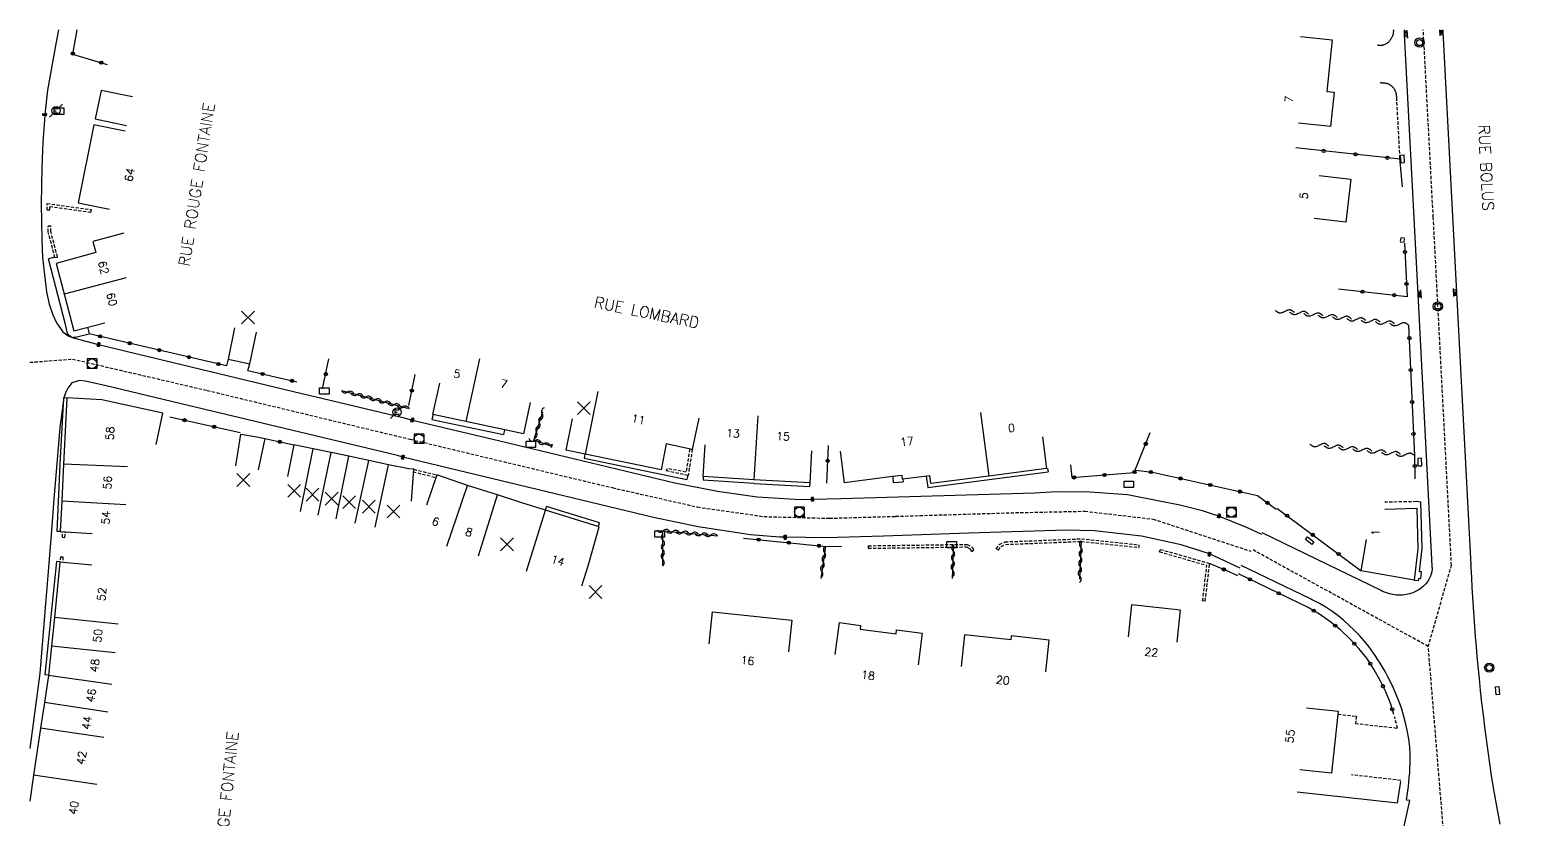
# Model space of a CAD drawing. Header units: millimetres. Extents: x 111999 to 113000, y 130000 to 131000.
# Drawn here: x 112000 to 112233, y 130876.6 to 131000 of the extents above; entities that cross this region are included whole.
import ezdxf
from ezdxf.enums import TextEntityAlignment as Align

# ---------------------------------------------------------------- set-up
doc = ezdxf.new("R2010")
doc.units = ezdxf.units.MM
doc.linetypes.add('DASHED', pattern=[0.75, 0.5, -0.25])
doc.layers.get('0').update_dxf_attribs({"linetype": 'CONTINUOUS'})
for name, color, linetype in [('W0001', 6, 'DASHED'), ('W0008', 7, 'CONTINUOUS'), ('W0100', 7, 'CONTINUOUS'), ('W0105', 7, 'CONTINUOUS'), ('W0112', 1, 'DASHED'), ('W0310', 3, 'CONTINUOUS'), ('W0322', 7, 'CONTINUOUS'), ('W0400', 7, 'CONTINUOUS'), ('W0402', 7, 'CONTINUOUS'), ('W0420', 7, 'CONTINUOUS'), ('W0471', 7, 'CONTINUOUS'), ('W0989', 7, 'CONTINUOUS'), ('W0991', 7, 'CONTINUOUS'), ('W1102', 7, 'CONTINUOUS'), ('W1471', 7, 'CONTINUOUS')]:
    doc.layers.add(name, color=color, linetype=linetype)
doc.styles.get("Standard").update_dxf_attribs({"font": 'romans.shx', "width": 0.85})

# ---------------------------------------------------------------- blocks, each defined once
blk = doc.blocks.new('t991o')
at = {"color": 0, "linetype": 'Continuous'}
for p, q in [((-1, 1), (1, -1)), ((-1, -1), (1, 1))]:
    blk.add_line(p, q, dxfattribs=at)
blk = doc.blocks.new('T400')
for p, q in [((-0.15, 0.3), (0.15, 0.3)), ((-0.15, -0.25), (-0.15, 0.3)), ((-0.15, 0.15), (0.15, 0.15)), ((-0.15, 0), (0.15, 0)), ((0.15, 0.3), (0.15, -0.25)), ((-0.15, -0.15), (0.15, -0.15)), ((-0.15, -0.25), (-0.15, -0.3)), ((-0.15, -0.3), (0.15, -0.3)), ((0.15, -0.3), (0.15, -0.25))]:
    blk.add_line(p, q)
blk = doc.blocks.new('T420')
for p, q in [((0.75, 0.75), (-0.75, 0.75)), ((-0.75, 0.75), (-0.75, -0.75)), ((0.75, 0.75), (0.75, -0.75)), ((0.75, -0.75), (-0.75, -0.75))]:
    blk.add_line(p, q)
blk.add_ellipse((0, 0), major_axis=(-0.53, 0.53), ratio=1, start_param=3.926991, end_param=10.210176)
blk = doc.blocks.new('T471')
for p, q in [((-0.333334, 0.333334), (-0.333334, -0.333334)), ((-0.333334, 0.333334), (0.333334, 0.333334)), ((-0.333334, 0), (0, 0)), ((0.500001, 0.500001), (1.000002, 1.000002)), ((-0.500001, -0.500001), (-1.000002, -1.000002)), ((-0.333334, -0.333334), (0.333334, -0.333334))]:
    blk.add_line(p, q)
blk.add_ellipse((0, 0), major_axis=(0.471405, 0.471405), ratio=1, start_param=5.4977871438, end_param=11.780972451)
blk = doc.blocks.new('t322o')
at = {"color": 0, "linetype": 'Continuous'}
for radius in [0.25, 0.15]:
    blk.add_circle((0, 0), radius, dxfattribs=at)
blk = doc.blocks.new('t310o')
at = {"color": 0, "linetype": 'Continuous'}
for centre, start, end in [((-0.5, 0.38), 216.8699, 323.1304), ((0.5, -0.37), 36.8699, 143.1303)]:
    blk.add_arc(centre, 0.625, start, end, dxfattribs=at)
blk = doc.blocks.new('T1471')
at = {"color": 0, "linetype": 'Continuous', "flags": 128}
blk.add_lwpolyline([(-0.75, -0.5), (-0.75, 0.5), (0.75, 0.5), (0.75, -0.5), (-0.75, -0.5)], dxfattribs=at)

msp = doc.modelspace()

# ---------------------------------------------------------------- linework, layer by layer
at = {"layer": 'W0001'}
for points in [[(112218.48, 130903.62), (112222.1, 130916.3), (112219.26, 130970.68), (112217.7, 131000)], [(112000, 130948.03), (112006.67, 130948.54), (112027.7, 130943.64), (112059.41, 130936.01), (112090.99, 130928.44), (112104.31, 130925.42), (112114.69, 130923.92), (112124.93, 130923.66), (112135.27, 130923.96), (112153.24, 130924.52), (112164.82, 130924.76), (112175.48, 130923.53), (112190.76, 130918.51)], [(112392.73, 130554.25), (112395.04, 130576.34), (112394.35, 130583.61), (112370.95, 130715.27), (112286.64, 130758.95), (112282.95, 130761.11), (112276.27, 130766.22), (112270.86, 130772.28), (112267.79, 130776.66), (112263.16, 130784.36), (112259.31, 130791.52), (112255.21, 130799.69), (112235.75, 130840.39), (112221.2, 130870.65), (112218.48, 130903.62), (112190.9, 130918.82)]]:
    msp.add_lwpolyline(points, dxfattribs=at)
at = {"layer": 'W0008'}
for points in [[(112004.48, 131000), (112004.08, 130997.83), (112002.76, 130990.59), (112002.34, 130986.75), (112002.27, 130985.85), (112002.05, 130982.51), (112001.89, 130978.44), (112001.77, 130972.8), (112001.87, 130967.16), (112001.98, 130964.41), (112002.27, 130961.71), (112002.6, 130959.07), (112003.04, 130957.12), (112003.59, 130955.43), (112004.17, 130954.19), (112005.15, 130952.81), (112006.01, 130952.17), (112006.59, 130951.89)], [(112214.69, 131000), (112214.73, 130999.29), (112216.87, 130958.68), (112219.05, 130916.2), (112219.05, 130916.15), (112219.05, 130916.1), (112219.06, 130916.05), (112219.06, 130916.01), (112219.07, 130915.97), (112219.07, 130915.92), (112219.07, 130915.88), (112219.07, 130915.83), (112219.08, 130915.78), (112219.08, 130915.73), (112219.04, 130915.31), (112218.95, 130914.9), (112218.79, 130914.49), (112218.59, 130914.1), (112218.34, 130913.73), (112218.04, 130913.38), (112217.72, 130913.05), (112217.36, 130912.75), (112216.98, 130912.48), (112216.58, 130912.25), (112216.58, 130912.25), (112216.08, 130912.02), (112215.57, 130911.85), (112215.05, 130911.73), (112214.52, 130911.66), (112213.99, 130911.62), (112213.47, 130911.65), (112212.95, 130911.72), (112212.44, 130911.83), (112211.94, 130911.98), (112211.46, 130912.18), (112211.43, 130912.2), (112211.39, 130912.21), (112211.35, 130912.23), (112211.32, 130912.25), (112211.28, 130912.27), (112211.24, 130912.28), (112211.21, 130912.3), (112211.17, 130912.32), (112211.14, 130912.34), (112211.1, 130912.35), (112192.53, 130921.38)], [(112220.73, 131000), (112220.75, 130999.7), (112222.9, 130958.96), (112225.15, 130916.4)], [(112006.59, 130951.89), (112010.32, 130950.9), (112010.74, 130950.8), (112041.21, 130943.48), (112045.85, 130942.36), (112058.26, 130939.4), (112059.76, 130938.99), (112062.63, 130938.32), (112073.41, 130935.74), (112100.75, 130929.2), (112107.41, 130927.87), (112113.63, 130927.01), (112120.37, 130926.6), (112122.26, 130926.63), (112126.76, 130926.73), (112157.02, 130927.63), (112160.44, 130927.82), (112165.6, 130927.79), (112171.49, 130927.36), (112172.28, 130927.21), (112179.66, 130925.76), (112183.01, 130924.91), (112185.79, 130924.01), (112190.18, 130922.21), (112192.42, 130921.15)], [(112189.09, 130915.88), (112184.3, 130918.08), (112179.87, 130919.51), (112173.68, 130920.85), (112166.33, 130921.69), (112161.9, 130921.79), (112146.7, 130921.32), (112133.39, 130920.88), (112124.42, 130920.62), (112118.02, 130920.7), (112117.13, 130920.7), (112112.58, 130921.06), (112104.43, 130922.31), (112097.43, 130923.8), (112058.28, 130933.22), (112057.43, 130933.45), (112022.34, 130941.84), (112011.7, 130944.42), (112008.62, 130945.11), (112007.74, 130945.19), (112006.57, 130944.8), (112005.96, 130944), (112005.58, 130943.27), (112005.3, 130942.48)], [(112005.3, 130942.48), (112004.7, 130937.86), (112004.28, 130932.81), (112003.75, 130926.71), (112003.36, 130921.76), (112002.88, 130915.36), (112002.37, 130909.05), (112001.58, 130899.38), (112000, 130887.67)], [(112216.27, 130914), (112216.97, 130913.93), (112217, 130914.25), (112217.34, 130914.24), (112217.44, 130915.26), (112217.13, 130915.29), (112217.53, 130918.97), (112217.34, 130926.16), (112216.62, 130926.26), (112216.62, 130926.26)], [(112210.37, 130855.94), (112215.6, 130879.52), (112215.1, 130879.61), (112215.2, 130880.32), (112215.29, 130881.03), (112215.38, 130881.74), (112215.45, 130882.45), (112215.52, 130883.16), (112215.59, 130883.88), (112215.62, 130884.59), (112215.66, 130885.3), (112215.66, 130886.01), (112215.66, 130886.72), (112215.58, 130887.91), (112215.45, 130889.11), (112215.24, 130890.3), (112214.99, 130891.48), (112214.68, 130892.65), (112214.33, 130893.81), (112213.92, 130894.95), (112213.48, 130896.09), (112212.99, 130897.2), (112212.47, 130898.3), (112212.18, 130898.85), (112211.89, 130899.41), (112211.59, 130899.95), (112211.27, 130900.49), (112210.95, 130901.02), (112210.62, 130901.55), (112210.28, 130902.07), (112209.92, 130902.59), (112209.56, 130903.09), (112209.18, 130903.59), (112209.18, 130903.59), (112208.46, 130904.48), (112207.71, 130905.34), (112206.91, 130906.17), (112206.09, 130906.97), (112205.23, 130907.73), (112204.34, 130908.45), (112203.41, 130909.12), (112202.46, 130909.75), (112201.48, 130910.34), (112200.47, 130910.86), (112200.47, 130910.86), (112200.44, 130910.88), (112200.4, 130910.9), (112200.36, 130910.91), (112200.32, 130910.93), (112200.29, 130910.95), (112200.25, 130910.97), (112200.21, 130910.98), (112200.17, 130911.01), (112200.14, 130911.02), (112200.1, 130911.04), (112189.27, 130916.27)], [(112229.72, 130875.83), (112229.45, 130877.26), (112229.19, 130878.68), (112228.93, 130880.11), (112228.69, 130881.55), (112228.38, 130883.44), (112228.09, 130885.33), (112227.82, 130887.22), (112227.56, 130889.12), (112227.31, 130891.02), (112227.09, 130892.91), (112226.86, 130894.82), (112226.66, 130896.73), (112226.46, 130898.62), (112226.28, 130900.53), (112226.14, 130902.07), (112226.01, 130903.61), (112225.88, 130905.15), (112225.76, 130906.7), (112225.65, 130908.23), (112225.54, 130909.77), (112225.44, 130911.31), (112225.34, 130912.86), (112225.26, 130914.4), (112225.17, 130915.95), (112225.17, 130915.95), (112225.16, 130915.98), (112225.16, 130916.03), (112225.16, 130916.08), (112225.16, 130916.12), (112225.16, 130916.17), (112225.16, 130916.21), (112225.16, 130916.26), (112225.15, 130916.3), (112225.15, 130916.35), (112225.15, 130916.4), (112225.15, 130916.4)]]:
    msp.add_lwpolyline(points, dxfattribs=at)
at = {"layer": 'W0100'}
msp.add_line((112009.68, 130916.33), (112004.71, 130916.82), dxfattribs=at)
for points in [[(112198.52, 130998.98), (112203.48, 130998.44), (112202.61, 130990.38), (112203.77, 130990.25), (112203.19, 130984.89), (112198.22, 130985.43)], [(112016.06, 130989.51), (112011.16, 130990.54), (112010.23, 130986.1), (112015.12, 130985.07)], [(112014.92, 130984.14), (112010.02, 130985.13), (112007.56, 130972.95), (112012.46, 130971.97)], [(112201.41, 130977.21), (112206.38, 130976.66), (112205.62, 130969.95), (112200.66, 130970.5)], [(112014.68, 130968.21), (112009.85, 130966.9), (112010.31, 130965.18), (112004.11, 130963.48), (112006.87, 130952.93), (112011.71, 130954.2)], [(112031.98, 130953.42), (112030.97, 130948.52), (112034.38, 130947.82), (112035.39, 130952.72)], [(112078.18, 130941.75), (112077.14, 130936.86), (112068.13, 130938.78), (112062.98, 130939.88), (112064.03, 130944.77)], [(112019.72, 130935.19), (112020.8, 130940.07), (112011.24, 130942.18), (112005.78, 130942.47), (112005.77, 130942.45), (112005.27, 130932.1), (112005.02, 130926.31), (112004.75, 130921.57), (112009.74, 130921.29)], [(112104.52, 130939.32), (112103.5, 130934.43), (112099.41, 130935.28), (112098.66, 130931.24), (112086.74, 130933.69), (112083.78, 130934.29), (112084.78, 130939.19)], [(112032.18, 130931.86), (112032.94, 130936.8), (112035.46, 130936.41), (112036.74, 130936.13), (112035.66, 130931.25)], [(112158.21, 130936.38), (112158.85, 130931.43), (112149.82, 130930.26), (112140.75, 130929.09), (112140.59, 130930.3), (112136.34, 130929.75), (112136.26, 130930.35), (112134.8, 130930.16), (112127.27, 130929.21), (112126.65, 130934.17)], [(112059.65, 130926.32), (112059.97, 130931.31), (112059.19, 130931.36), (112056.04, 130932.02), (112052.96, 130932.68), (112049.86, 130933.36), (112047.07, 130933.93), (112044.25, 130934.51), (112041.24, 130935.12), (112040.26, 130930.21)], [(112122.12, 130934.21), (112121.85, 130929.22), (112113.13, 130929.68), (112105.22, 130930.17), (112105.53, 130935.16)], [(112087.24, 130916.21), (112087.24, 130916.21), (112087.24, 130916.21), (112088.97, 130922.34), (112080.57, 130924.91), (112076.85, 130926.08), (112073.09, 130927.32), (112068.39, 130928.78), (112063.57, 130930.43), (112061.96, 130925.7)], [(112211.7, 130925.09), (112216.7, 130925.22), (112216.86, 130918.9), (112216.86, 130918.9), (112216.27, 130914), (112207.98, 130915.43), (112208.84, 130920.36)], [(112004.71, 130916.82), (112003.85, 130908.15), (112003.39, 130903.68), (112002.91, 130899.1), (112002.29, 130894.88), (112001.66, 130890.84), (112000.59, 130883.48), (112000, 130879.46)], [(112179.26, 130904.31), (112179.79, 130909.28), (112172.13, 130910.11), (112171.59, 130905.14)], [(112106.12, 130904.03), (112106.63, 130909.01), (112119.04, 130907.75), (112118.54, 130902.77)], [(112125.84, 130902.39), (112126.48, 130907.35), (112129.79, 130906.92), (112129.71, 130906.33), (112135.33, 130905.59), (112135.41, 130906.22), (112139.42, 130905.69), (112138.76, 130900.73)], [(112158.75, 130899.66), (112159.27, 130904.63), (112153.3, 130905.26), (112153.24, 130904.68), (112146, 130905.44), (112145.48, 130900.47)], [(112199.45, 130894.05), (112204.41, 130893.52), (112203.36, 130883.8), (112198.39, 130884.34)]]:
    msp.add_lwpolyline(points, dxfattribs=at)
at = {"layer": 'W0105'}
for p, q in [((112003.92, 130964.44), (112002.92, 130964.18)), ((112009.03, 130953.51), (112009.27, 130952.49)), ((112005.77, 130942.45), (112005.3, 130942.48)), ((112063, 130939.88), (112062.83, 130939.1)), ((112062.83, 130939.1), (112074, 130936.74)), ((112074.16, 130937.49), (112074, 130936.74)), ((112086.73, 130933.69), (112086.6, 130933.05)), ((112086.6, 130933.05), (112102.67, 130929.73)), ((112140.27, 130928.46), (112159.07, 130930.89)), ((112159, 130931.45), (112159.07, 130930.89)), ((112102.8, 130930.37), (112102.67, 130929.73)), ((112105.22, 130930.17), (112105.18, 130929.64)), ((112121.85, 130929.22), (112121.82, 130928.61)), ((112134.83, 130930.16), (112134.87, 130929.27)), ((112134.87, 130929.27), (112136.42, 130929.34)), ((112136.4, 130929.76), (112136.42, 130929.34)), ((112140.04, 130930.23), (112140.27, 130928.46)), ((112080.54, 130924.93), (112080.73, 130925.52)), ((112089.01, 130922.96), (112080.73, 130925.52)), ((112004.75, 130921.58), (112004.25, 130921.61)), ((112088.83, 130922.38), (112089.01, 130922.96)), ((112002.4, 130899.2), (112004.23, 130916.9)), ((112004.71, 130916.85), (112004.23, 130916.9)), ((112002.91, 130899.15), (112002.4, 130899.2))]:
    msp.add_line(p, q, dxfattribs=at)
for points in [[(112006.44, 130952), (112006.18, 130952.19), (112005.9, 130952.56), (112005.55, 130953.92), (112002.92, 130964.18)], [(112006.7, 130951.95), (112007.11, 130951.98), (112009.27, 130952.49)], [(112004.25, 130921.61), (112004.76, 130932.08), (112004.74, 130932.09), (112005.3, 130942.48)], [(112105.18, 130929.64), (112113.13, 130929.16), (112113.14, 130929.09), (112121.82, 130928.61)]]:
    msp.add_lwpolyline(points, dxfattribs=at)
at = {"layer": 'W0112'}
for p, q in [((112002.73, 130971.84), (112003.13, 130971.85)), ((112003.13, 130971.85), (112003.11, 130972.39)), ((112003.11, 130972.39), (112009.53, 130971.51)), ((112009.59, 130971.91), (112009.53, 130971.51)), ((112003.26, 130969.29), (112002.86, 130969.29)), ((112003.93, 130964.39), (112004.32, 130964.49)), ((112081.47, 130935.21), (112081.39, 130934.82)), ((112081.39, 130934.82), (112081.56, 130934.79)), ((112081.47, 130935.21), (112081.64, 130935.18)), ((112081.56, 130934.79), (112081.64, 130935.18)), ((112103.1, 130934.49), (112102.51, 130930.84)), ((112103.5, 130934.43), (112102.84, 130930.36)), ((112103.1, 130934.49), (112103.5, 130934.43)), ((112059.97, 130931.31), (112059.88, 130930.92)), ((112059.88, 130930.92), (112063.48, 130930.04)), ((112059.97, 130931.31), (112063.57, 130930.43)), ((112099.49, 130931.07), (112099.57, 130931.46)), ((112102.84, 130930.36), (112099.49, 130931.07)), ((112102.51, 130930.84), (112099.57, 130931.46)), ((112063.57, 130930.43), (112063.48, 130930.04)), ((112005.08, 130920.68), (112005.15, 130921.53)), ((112005.48, 130920.65), (112005.55, 130921.5)), ((112005.08, 130920.68), (112005.48, 130920.65)), ((112130.99, 130919.36), (112131, 130918.96)), ((112173.28, 130919.5), (112173.24, 130919.1)), ((112004.78, 130917.64), (112004.71, 130916.82)), ((112004.78, 130917.64), (112005.18, 130917.61)), ((112005.18, 130917.61), (112005.1, 130916.78)), ((112147.5, 130918.65), (112147.17, 130918.42)), ((112151.33, 130918.66), (112150.99, 130918.88)), ((112176.51, 130918.42), (112176.62, 130918.8)), ((112176.51, 130918.42), (112183.89, 130916.29)), ((112176.62, 130918.8), (112184.33, 130916.58)), ((112183.23, 130910.75), (112183.89, 130916.29)), ((112183.63, 130910.71), (112184.33, 130916.58)), ((112183.63, 130910.71), (112183.23, 130910.75))]:
    msp.add_line(p, q, dxfattribs=at)
for points in [[(112213.02, 131000), (112213.02, 130999.96), (112213.03, 130999.93), (112213.03, 130999.9), (112213.03, 130999.86), (112213.03, 130999.83), (112213.03, 130999.8), (112213.03, 130999.76), (112213.02, 130999.73), (112213.02, 130999.73), (112213.02, 130999.59), (112213, 130999.45), (112212.97, 130999.32), (112212.93, 130999.18), (112212.88, 130999.05), (112212.84, 130998.92), (112212.77, 130998.8), (112212.7, 130998.67), (112212.63, 130998.55), (112212.55, 130998.43), (112212.55, 130998.43), (112212.48, 130998.33), (112212.39, 130998.23), (112212.3, 130998.13), (112212.2, 130998.04), (112212.11, 130997.95), (112212.01, 130997.88), (112211.9, 130997.8), (112211.79, 130997.74), (112211.67, 130997.69), (112211.55, 130997.64), (112211.5, 130997.62), (112211.44, 130997.61), (112211.38, 130997.59), (112211.32, 130997.58), (112211.27, 130997.57), (112211.2, 130997.56), (112211.15, 130997.55), (112211.09, 130997.55), (112211.02, 130997.55), (112210.97, 130997.55), (112210.91, 130997.55), (112210.87, 130997.55), (112210.81, 130997.55), (112210.77, 130997.56), (112210.72, 130997.56), (112210.66, 130997.57), (112210.62, 130997.58), (112210.56, 130997.59), (112210.91, 130997.55), (112210.97, 130997.55), (112210.97, 130997.55)], [(112214.06, 130979.93), (112213.55, 130989.41), (112213.55, 130989.41), (112213.55, 130989.45), (112213.55, 130989.48), (112213.55, 130989.52), (112213.55, 130989.55), (112213.55, 130989.59), (112213.54, 130989.62), (112213.54, 130989.66), (112213.54, 130989.7), (112213.53, 130989.73), (112213.53, 130989.77), (112213.53, 130989.77), (112213.52, 130989.85), (112213.51, 130989.94), (112213.48, 130990.02), (112213.47, 130990.1), (112213.45, 130990.19), (112213.41, 130990.27), (112213.38, 130990.35), (112213.35, 130990.43), (112213.32, 130990.51), (112213.27, 130990.59), (112213.27, 130990.59), (112213.23, 130990.66), (112213.19, 130990.73), (112213.13, 130990.8), (112213.08, 130990.88), (112213.02, 130990.95), (112212.97, 130991.01), (112212.91, 130991.08), (112212.84, 130991.13), (112212.77, 130991.2), (112212.7, 130991.25), (112212.63, 130991.3), (112212.55, 130991.35), (112212.48, 130991.41), (112212.4, 130991.45), (112212.32, 130991.48), (112212.23, 130991.52), (112212.16, 130991.55), (112212.07, 130991.59), (112211.98, 130991.61), (112211.9, 130991.62), (112211.84, 130991.63), (112211.77, 130991.64), (112211.7, 130991.65), (112211.64, 130991.66), (112211.57, 130991.66), (112211.51, 130991.66), (112211.45, 130991.66), (112211.38, 130991.66), (112211.31, 130991.67), (112211.25, 130991.68), (112211.22, 130991.68), (112211.19, 130991.68), (112211.16, 130991.69), (112211.13, 130991.69), (112211.1, 130991.69), (112211.07, 130991.7), (112211.04, 130991.7), (112211.01, 130991.7), (112210.98, 130991.7), (112210.95, 130991.71), (112210.95, 130991.71)], [(112002.73, 130971.84), (112002.69, 130972.85), (112009.59, 130971.91)], [(112003.93, 130964.39), (112002.88, 130968.4), (112002.86, 130969.29)], [(112004.32, 130964.49), (112003.28, 130968.46), (112003.26, 130969.29)], [(112214.17, 130967.48), (112214.1, 130966.88), (112214.7, 130966.81), (112214.77, 130967.41), (112214.17, 130967.48)], [(112216.62, 130926.26), (112211.68, 130926.17)], [(112130.99, 130919.36), (112146.45, 130919.58), (112147.14, 130919.17), (112147.5, 130918.65)], [(112131, 130918.96), (112146.35, 130919.18), (112146.86, 130918.88), (112147.17, 130918.42)], [(112150.99, 130918.88), (112151.46, 130919.57), (112152.35, 130919.97), (112164.29, 130920.45), (112173.28, 130919.5)], [(112151.33, 130918.66), (112151.73, 130919.25), (112152.45, 130919.57), (112164.27, 130920.04), (112173.24, 130919.1)], [(112204.36, 130893.03), (112207.25, 130892.72), (112207.09, 130891.59), (112213.69, 130890.86), (112213.23, 130892.6)], [(112214.19, 130882.69), (112206.47, 130883.55)]]:
    msp.add_lwpolyline(points, dxfattribs=at)
at = {"layer": 'W0310'}
for p, q in [((112048.69, 130943.63), (112059.03, 130940.85)), ((112124.29, 130919.3), (112123.56, 130914.22)), ((112144.29, 130919.52), (112144.12, 130914.22)), ((112164.24, 130920.11), (112164, 130914.15))]:
    msp.add_line(p, q, dxfattribs=at)
for points in [[(112197.56, 130955.8), (112197.5, 130955.85), (112197.45, 130955.9), (112197.38, 130955.95), (112197.33, 130955.98), (112197.27, 130956.03), (112197.21, 130956.07), (112197.16, 130956.11), (112197.09, 130956.14), (112197.04, 130956.17), (112196.98, 130956.2), (112196.91, 130956.21), (112196.85, 130956.22), (112196.73, 130956.22), (112196.6, 130956.2), (112196.47, 130956.16), (112196.34, 130956.1), (112196.2, 130956.04), (112196.07, 130955.97), (112195.94, 130955.9), (112195.8, 130955.84), (112195.67, 130955.78), (112195.54, 130955.74), (112195.41, 130955.72), (112195.29, 130955.72), (112195.23, 130955.73), (112195.16, 130955.74), (112195.1, 130955.77), (112195.05, 130955.8), (112194.98, 130955.83), (112194.93, 130955.87), (112194.87, 130955.91), (112194.81, 130955.95), (112194.75, 130955.99), (112194.7, 130956.04), (112194.63, 130956.09), (112194.58, 130956.13)], [(112199.8, 130955.55), (112199.73, 130955.59), (112199.68, 130955.65), (112199.62, 130955.7), (112199.56, 130955.73), (112199.51, 130955.78), (112199.45, 130955.82), (112199.39, 130955.86), (112199.33, 130955.89), (112199.27, 130955.92), (112199.21, 130955.95), (112199.15, 130955.96), (112199.09, 130955.97), (112198.96, 130955.97), (112198.84, 130955.95), (112198.7, 130955.91), (112198.58, 130955.86), (112198.45, 130955.79), (112198.31, 130955.73), (112198.18, 130955.66), (112198.04, 130955.59), (112197.91, 130955.53), (112197.77, 130955.49), (112197.65, 130955.47), (112197.52, 130955.47), (112197.46, 130955.48), (112197.4, 130955.49), (112197.34, 130955.52), (112197.28, 130955.55), (112197.22, 130955.58), (112197.16, 130955.61), (112197.1, 130955.66), (112197.05, 130955.7), (112196.98, 130955.74), (112196.93, 130955.79), (112196.87, 130955.84), (112196.81, 130955.88)], [(112202.03, 130955.3), (112201.97, 130955.34), (112201.92, 130955.4), (112201.86, 130955.45), (112201.8, 130955.48), (112201.74, 130955.53), (112201.69, 130955.57), (112201.62, 130955.61), (112201.57, 130955.64), (112201.51, 130955.67), (112201.45, 130955.69), (112201.39, 130955.71), (112201.33, 130955.72), (112201.2, 130955.72), (112201.07, 130955.7), (112200.94, 130955.66), (112200.8, 130955.6), (112200.67, 130955.53), (112200.54, 130955.46), (112200.41, 130955.4), (112200.27, 130955.34), (112200.14, 130955.28), (112200.02, 130955.24), (112199.88, 130955.22), (112199.76, 130955.22), (112199.7, 130955.23), (112199.63, 130955.24), (112199.58, 130955.27), (112199.52, 130955.3), (112199.46, 130955.33), (112199.4, 130955.37), (112199.34, 130955.41), (112199.28, 130955.45), (112199.23, 130955.49), (112199.17, 130955.54), (112199.11, 130955.59), (112199.05, 130955.63)], [(112204.27, 130955.05), (112204.2, 130955.09), (112204.16, 130955.15), (112204.09, 130955.2), (112204.04, 130955.23), (112203.98, 130955.28), (112203.92, 130955.32), (112203.86, 130955.36), (112203.8, 130955.39), (112203.74, 130955.42), (112203.69, 130955.44), (112203.62, 130955.46), (112203.56, 130955.47), (112203.43, 130955.47), (112203.3, 130955.45), (112203.17, 130955.41), (112203.04, 130955.35), (112202.91, 130955.28), (112202.77, 130955.21), (112202.64, 130955.15), (112202.51, 130955.09), (112202.38, 130955.03), (112202.25, 130954.99), (112202.12, 130954.97), (112201.99, 130954.97), (112201.93, 130954.98), (112201.87, 130954.99), (112201.81, 130955.02), (112201.75, 130955.05), (112201.7, 130955.08), (112201.63, 130955.12), (112201.58, 130955.16), (112201.52, 130955.2), (112201.46, 130955.24), (112201.41, 130955.29), (112201.34, 130955.34), (112201.29, 130955.38)], [(112206.51, 130954.8), (112206.45, 130954.84), (112206.39, 130954.9), (112206.34, 130954.95), (112206.27, 130954.98), (112206.22, 130955.03), (112206.16, 130955.07), (112206.1, 130955.11), (112206.04, 130955.14), (112205.98, 130955.17), (112205.92, 130955.2), (112205.86, 130955.21), (112205.8, 130955.22), (112205.67, 130955.23), (112205.55, 130955.2), (112205.41, 130955.16), (112205.29, 130955.1), (112205.16, 130955.04), (112205.02, 130954.97), (112204.88, 130954.9), (112204.75, 130954.83), (112204.62, 130954.77), (112204.48, 130954.73), (112204.36, 130954.71), (112204.23, 130954.71), (112204.17, 130954.72), (112204.11, 130954.73), (112204.05, 130954.76), (112203.99, 130954.79), (112203.93, 130954.82), (112203.88, 130954.86), (112203.81, 130954.9), (112203.76, 130954.95), (112203.7, 130954.98), (112203.64, 130955.03), (112203.58, 130955.09), (112203.52, 130955.13)], [(112208.74, 130954.55), (112208.68, 130954.59), (112208.62, 130954.65), (112208.57, 130954.7), (112208.51, 130954.73), (112208.45, 130954.78), (112208.39, 130954.82), (112208.34, 130954.86), (112208.27, 130954.89), (112208.22, 130954.92), (112208.16, 130954.95), (112208.09, 130954.96), (112208.03, 130954.97), (112207.91, 130954.98), (112207.78, 130954.95), (112207.65, 130954.91), (112207.52, 130954.85), (112207.39, 130954.79), (112207.26, 130954.72), (112207.12, 130954.65), (112206.98, 130954.58), (112206.85, 130954.52), (112206.72, 130954.48), (112206.59, 130954.46), (112206.47, 130954.46), (112206.41, 130954.47), (112206.34, 130954.48), (112206.28, 130954.51), (112206.23, 130954.54), (112206.16, 130954.57), (112206.11, 130954.61), (112206.05, 130954.65), (112205.99, 130954.7), (112205.93, 130954.73), (112205.88, 130954.78), (112205.81, 130954.84), (112205.76, 130954.88)], [(112210.98, 130954.3), (112210.91, 130954.34), (112210.87, 130954.4), (112210.8, 130954.45), (112210.75, 130954.48), (112210.69, 130954.53), (112210.63, 130954.57), (112210.57, 130954.61), (112210.52, 130954.64), (112210.45, 130954.67), (112210.4, 130954.69), (112210.34, 130954.71), (112210.27, 130954.72), (112210.14, 130954.72), (112210.02, 130954.7), (112209.88, 130954.65), (112209.75, 130954.59), (112209.62, 130954.53), (112209.48, 130954.46), (112209.35, 130954.39), (112209.22, 130954.33), (112209.09, 130954.27), (112208.96, 130954.23), (112208.83, 130954.21), (112208.7, 130954.21), (112208.64, 130954.22), (112208.58, 130954.23), (112208.52, 130954.26), (112208.46, 130954.29), (112208.4, 130954.32), (112208.34, 130954.36), (112208.28, 130954.4), (112208.23, 130954.45), (112208.16, 130954.48), (112208.11, 130954.53), (112208.05, 130954.59), (112207.99, 130954.63)], [(112213.21, 130954.05), (112213.15, 130954.09), (112213.1, 130954.15), (112213.04, 130954.2), (112212.98, 130954.23), (112212.92, 130954.28), (112212.87, 130954.32), (112212.8, 130954.36), (112212.75, 130954.39), (112212.69, 130954.42), (112212.63, 130954.44), (112212.57, 130954.46), (112212.51, 130954.47), (112212.38, 130954.47), (112212.25, 130954.45), (112212.12, 130954.4), (112211.98, 130954.34), (112211.85, 130954.28), (112211.72, 130954.21), (112211.59, 130954.14), (112211.45, 130954.08), (112211.32, 130954.02), (112211.2, 130953.98), (112211.06, 130953.96), (112210.94, 130953.96), (112210.88, 130953.97), (112210.81, 130953.99), (112210.76, 130954.01), (112210.7, 130954.04), (112210.64, 130954.07), (112210.58, 130954.11), (112210.52, 130954.15), (112210.46, 130954.2), (112210.41, 130954.23), (112210.35, 130954.29), (112210.29, 130954.34), (112210.23, 130954.38)], [(112215.45, 130953.8), (112215.39, 130953.84), (112215.34, 130953.89), (112215.27, 130953.94), (112215.22, 130953.98), (112215.16, 130954.02), (112215.1, 130954.07), (112215.05, 130954.1), (112214.98, 130954.13), (112214.93, 130954.16), (112214.87, 130954.19), (112214.8, 130954.2), (112214.74, 130954.21), (112214.62, 130954.21), (112214.49, 130954.19), (112214.36, 130954.15), (112214.23, 130954.09), (112214.09, 130954.03), (112213.96, 130953.96), (112213.83, 130953.89), (112213.7, 130953.83), (112213.56, 130953.77), (112213.43, 130953.73), (112213.3, 130953.71), (112213.18, 130953.71), (112213.12, 130953.72), (112213.05, 130953.73), (112212.99, 130953.76), (112212.94, 130953.79), (112212.88, 130953.82), (112212.82, 130953.86), (112212.76, 130953.9), (112212.7, 130953.95), (112212.64, 130953.98), (112212.59, 130954.03), (112212.52, 130954.09), (112212.47, 130954.13)], [(112081.29, 130934.98), (112078.76, 130935.87), (112080.16, 130940.28)], [(112202.97, 130934.91), (112202.91, 130934.95), (112202.85, 130935.01), (112202.8, 130935.05), (112202.73, 130935.09), (112202.68, 130935.14), (112202.62, 130935.18), (112202.56, 130935.22), (112202.5, 130935.25), (112202.45, 130935.28), (112202.38, 130935.3), (112202.32, 130935.32), (112202.26, 130935.33), (112202.13, 130935.34), (112202.01, 130935.31), (112201.88, 130935.27), (112201.75, 130935.21), (112201.62, 130935.15), (112201.48, 130935.08), (112201.34, 130935.01), (112201.21, 130934.94), (112201.08, 130934.88), (112200.95, 130934.84), (112200.82, 130934.82), (112200.7, 130934.82), (112200.63, 130934.83), (112200.57, 130934.84), (112200.51, 130934.87), (112200.45, 130934.9), (112200.39, 130934.93), (112200.34, 130934.97), (112200.27, 130935.01), (112200.22, 130935.05), (112200.16, 130935.09), (112200.1, 130935.14), (112200.04, 130935.2), (112199.98, 130935.24)], [(112205.2, 130934.66), (112205.14, 130934.7), (112205.09, 130934.75), (112205.02, 130934.8), (112204.97, 130934.84), (112204.91, 130934.88), (112204.85, 130934.93), (112204.8, 130934.96), (112204.73, 130934.99), (112204.68, 130935.02), (112204.62, 130935.05), (112204.55, 130935.06), (112204.49, 130935.07), (112204.37, 130935.07), (112204.24, 130935.05), (112204.11, 130935.01), (112203.98, 130934.95), (112203.84, 130934.89), (112203.71, 130934.82), (112203.58, 130934.75), (112203.45, 130934.69), (112203.31, 130934.63), (112203.18, 130934.59), (112203.05, 130934.57), (112202.93, 130934.57), (112202.87, 130934.58), (112202.8, 130934.59), (112202.74, 130934.62), (112202.69, 130934.65), (112202.62, 130934.68), (112202.57, 130934.72), (112202.51, 130934.76), (112202.45, 130934.8), (112202.39, 130934.84), (112202.34, 130934.89), (112202.27, 130934.95), (112202.22, 130934.99)], [(112207.44, 130934.41), (112207.38, 130934.45), (112207.32, 130934.5), (112207.26, 130934.55), (112207.2, 130934.59), (112207.15, 130934.63), (112207.09, 130934.68), (112207.03, 130934.71), (112206.97, 130934.74), (112206.91, 130934.77), (112206.85, 130934.8), (112206.79, 130934.81), (112206.73, 130934.82), (112206.6, 130934.82), (112206.48, 130934.8), (112206.34, 130934.76), (112206.21, 130934.7), (112206.08, 130934.64), (112205.95, 130934.57), (112205.81, 130934.5), (112205.68, 130934.44), (112205.55, 130934.38), (112205.41, 130934.34), (112205.29, 130934.32), (112205.16, 130934.32), (112205.1, 130934.33), (112205.04, 130934.34), (112204.98, 130934.37), (112204.92, 130934.4), (112204.86, 130934.43), (112204.8, 130934.47), (112204.74, 130934.51), (112204.69, 130934.55), (112204.62, 130934.59), (112204.57, 130934.64), (112204.51, 130934.7), (112204.45, 130934.74)], [(112209.67, 130934.16), (112209.61, 130934.2), (112209.56, 130934.26), (112209.5, 130934.3), (112209.44, 130934.34), (112209.38, 130934.38), (112209.33, 130934.42), (112209.27, 130934.46), (112209.21, 130934.49), (112209.15, 130934.52), (112209.09, 130934.55), (112209.03, 130934.56), (112208.97, 130934.57), (112208.84, 130934.58), (112208.72, 130934.55), (112208.59, 130934.52), (112208.45, 130934.46), (112208.32, 130934.39), (112208.19, 130934.33), (112208.05, 130934.26), (112207.92, 130934.2), (112207.78, 130934.13), (112207.66, 130934.09), (112207.52, 130934.07), (112207.4, 130934.07), (112207.34, 130934.08), (112207.27, 130934.09), (112207.22, 130934.12), (112207.16, 130934.15), (112207.1, 130934.18), (112207.04, 130934.22), (112206.98, 130934.26), (112206.92, 130934.3), (112206.87, 130934.34), (112206.81, 130934.39), (112206.75, 130934.44), (112206.7, 130934.48)], [(112211.91, 130933.91), (112211.84, 130933.95), (112211.8, 130934.01), (112211.73, 130934.05), (112211.67, 130934.09), (112211.62, 130934.13), (112211.56, 130934.17), (112211.5, 130934.21), (112211.45, 130934.24), (112211.38, 130934.27), (112211.33, 130934.3), (112211.27, 130934.31), (112211.2, 130934.32), (112211.08, 130934.33), (112210.95, 130934.3), (112210.82, 130934.27), (112210.69, 130934.21), (112210.55, 130934.14), (112210.42, 130934.08), (112210.29, 130934.01), (112210.16, 130933.95), (112210.02, 130933.88), (112209.89, 130933.84), (112209.76, 130933.82), (112209.63, 130933.82), (112209.57, 130933.83), (112209.51, 130933.84), (112209.45, 130933.87), (112209.39, 130933.9), (112209.34, 130933.93), (112209.27, 130933.97), (112209.22, 130934.01), (112209.16, 130934.05), (112209.1, 130934.09), (112209.05, 130934.14), (112208.98, 130934.19), (112208.93, 130934.23)], [(112214.15, 130933.66), (112214.09, 130933.7), (112214.03, 130933.75), (112213.97, 130933.8), (112213.91, 130933.84), (112213.86, 130933.88), (112213.8, 130933.92), (112213.74, 130933.96), (112213.68, 130933.99), (112213.62, 130934.02), (112213.56, 130934.05), (112213.5, 130934.06), (112213.44, 130934.07), (112213.31, 130934.07), (112213.19, 130934.05), (112213.05, 130934.01), (112212.92, 130933.95), (112212.79, 130933.89), (112212.66, 130933.82), (112212.52, 130933.75), (112212.39, 130933.69), (112212.26, 130933.63), (112212.12, 130933.59), (112212, 130933.57), (112211.88, 130933.57), (112211.81, 130933.58), (112211.75, 130933.59), (112211.69, 130933.62), (112211.63, 130933.65), (112211.57, 130933.68), (112211.52, 130933.72), (112211.45, 130933.76), (112211.4, 130933.8), (112211.34, 130933.84), (112211.28, 130933.89), (112211.22, 130933.94), (112211.16, 130933.98)], [(112216.38, 130933.4), (112216.32, 130933.45), (112216.27, 130933.5), (112216.21, 130933.55), (112216.15, 130933.59), (112216.09, 130933.63), (112216.03, 130933.67), (112215.98, 130933.71), (112215.91, 130933.74), (112215.86, 130933.77), (112215.8, 130933.8), (112215.73, 130933.81), (112215.67, 130933.82), (112215.55, 130933.82), (112215.42, 130933.8), (112215.29, 130933.77), (112215.16, 130933.71), (112215.03, 130933.64), (112214.9, 130933.58), (112214.77, 130933.51), (112214.62, 130933.44), (112214.49, 130933.38), (112214.36, 130933.34), (112214.23, 130933.32), (112214.11, 130933.32), (112214.05, 130933.33), (112213.98, 130933.34), (112213.92, 130933.37), (112213.87, 130933.4), (112213.8, 130933.43), (112213.75, 130933.46), (112213.69, 130933.51), (112213.63, 130933.55), (112213.57, 130933.59), (112213.52, 130933.64), (112213.45, 130933.69), (112213.4, 130933.73)], [(112098.88, 130916.23), (112098.91, 130921.7), (112107.48, 130920.9)]]:
    msp.add_lwpolyline(points, dxfattribs=at)
at = {"layer": 'W0322'}
for p, q in [((112034.04, 130946.75), (112034.38, 130947.82)), ((112045.75, 130943.87), (112046.73, 130948.57)), ((112034.04, 130946.75), (112041.73, 130944.96)), ((112059.22, 130941.28), (112060.21, 130946.13)), ((112021.86, 130939.51), (112032.86, 130937.05)), ((112036.74, 130936.13), (112041.24, 130935.12)), ((112124.75, 130935.01), (112124.49, 130929.12))]:
    msp.add_line(p, q, dxfattribs=at)
for points in [[(112007.34, 131000), (112006.69, 130996.19), (112012.07, 130994.6)], [(112214.06, 130979.93), (112214.06, 130979.93), (112214.06, 130979.93), (112214.07, 130979.79), (112197.78, 130981.55)], [(112214.44, 130975.44), (112214.06, 130979.93)], [(112214.77, 130966.63), (112214.77, 130966.63), (112215.18, 130958.29), (112204.45, 130959.49)], [(112030.97, 130948.52), (112030.74, 130947.47), (112009.27, 130952.49)], [(112216.45, 130929.84), (112216.38, 130933.4), (112215.45, 130953.8)], [(112162.6, 130931.99), (112162.77, 130930.01), (112172.54, 130930.79), (112175.04, 130937.04)], [(112162.6, 130931.99), (112162.77, 130930.01), (112172.54, 130930.79)], [(112172.77, 130931.16), (112175.41, 130930.85), (112191.8, 130927.22), (112194.7, 130925.08)], [(112194.83, 130925.26), (112207.98, 130915.43)], [(112111.48, 130920.56), (112124.39, 130919.25), (112126.8, 130919.28)], [(112184.36, 130916.58), (112186.87, 130915.53), (112188.69, 130914.69)], [(112213.09, 130893), (112212.61, 130894.6), (112211.87, 130896.51), (112210.95, 130898.3), (112209.96, 130900.05), (112208.89, 130901.78), (112207.62, 130903.3), (112206.23, 130904.82), (112204.75, 130906.24), (112203.12, 130907.52), (112201.47, 130908.69), (112199.7, 130909.72), (112188.82, 130914.97)], [(112198.02, 130880.9), (112213.65, 130879.2), (112214.18, 130882.53)]]:
    msp.add_lwpolyline(points, dxfattribs=at)
for centre, radius in [((112202.14, 130981.08), 0.252), ((112207.12, 130980.54), 0.251), ((112212.09, 130980), 0.252), ((112214.84, 130965.28), 0.252), ((112208.22, 130959.07), 0.252), ((112213.19, 130958.52), 0.244), ((112215.08, 130960.29), 0.244), ((112215.53, 130951.81), 0.252), ((112215.74, 130946.82), 0.244), ((112215.95, 130941.82), 0.251), ((112216.16, 130936.83), 0.252), ((112216.37, 130931.83), 0.252), ((112196.43, 130924.06), 0.252), ((112200.44, 130921.07), 0.252), ((112204.45, 130918.08), 0.251), ((112190.62, 130914.1), 0.243), ((112195.12, 130911.92), 0.252), ((112200.59, 130909.2), 0.243), ((112203.94, 130906.88), 0.251), ((112206.92, 130904.06), 0.244), ((112209.42, 130900.92), 0.244), ((112211.41, 130897.41), 0.252), ((112212.85, 130893.8), 0.251)]:
    msp.add_circle(centre, radius, dxfattribs=at)
at = {"layer": 'W0402'}
for points in [[(112215.2, 130999.74), (112214.71, 130999.72)], [(112215.22, 130999.53), (112214.72, 130999.51)], [(112215.23, 130999.32), (112214.73, 130999.29)], [(112215.24, 130999.1), (112214.74, 130999.08)], [(112215.25, 130998.89), (112214.75, 130998.86)], [(112215.27, 130998.68), (112215.2, 130999.95), (112215.2, 130999.95)], [(112220.23, 131000), (112220.29, 130999.04), (112220.29, 130999.04)], [(112220.24, 130999.89), (112220.74, 130999.91)], [(112220.26, 130999.67), (112220.75, 130999.7)], [(112220.27, 130999.46), (112220.77, 130999.48)], [(112220.28, 130999.24), (112220.77, 130999.27)], [(112217.34, 130959.13), (112216.84, 130959.1)], [(112217.35, 130958.91), (112216.85, 130958.89)], [(112217.37, 130958.7), (112216.87, 130958.68)], [(112217.4, 130958.06), (112217.33, 130959.34), (112217.33, 130959.34)], [(112222.37, 130959.57), (112222.43, 130958.3), (112222.43, 130958.3)], [(112222.38, 130959.37), (112222.88, 130959.39)], [(112222.39, 130959.15), (112222.88, 130959.18)], [(112222.4, 130958.94), (112222.9, 130958.96)], [(112222.41, 130958.72), (112222.91, 130958.75)], [(112217.38, 130958.49), (112216.88, 130958.46)], [(112217.38, 130958.27), (112216.88, 130958.25)], [(112222.42, 130958.51), (112222.92, 130958.54)]]:
    msp.add_lwpolyline(points, dxfattribs=at)
at = {"layer": 'W0420'}
for centre, radius in [((112217.12, 130998.01), 0.723), ((112217.12, 130998.01), 0.48), ((112219.98, 130956.77), 0.716), ((112219.98, 130956.77), 0.48), ((112228.01, 130900.31), 0.724), ((112228.01, 130900.31), 0.48)]:
    msp.add_circle(centre, radius, dxfattribs=at)
at = {"layer": 'W0471'}
for points in [[(112214.73, 130979.2), (112214.23, 130979.16), (112214.15, 130980.41), (112214.65, 130980.44), (112214.73, 130979.2)], [(112217.41, 130931.82), (112216.91, 130931.82), (112216.89, 130933.07), (112217.39, 130933.08), (112217.41, 130931.82)], [(112199.3, 130920.34), (112199.61, 130920.74), (112200.6, 130919.98), (112200.3, 130919.58), (112199.3, 130920.34)], [(112229.61, 130896.12), (112229.11, 130896.08), (112228.99, 130897.32), (112229.49, 130897.37), (112229.61, 130896.12)]]:
    msp.add_lwpolyline(points, dxfattribs=at)
at = {"layer": 'W1102'}
for p, q in [((112015.04, 130961.23), (112005.37, 130958.7)), ((112070.23, 130948.55), (112068.13, 130938.78)), ((112088.74, 130943.49), (112086.74, 130933.69)), ((112148.54, 130940.18), (112149.82, 130930.26)), ((112113.74, 130939.66), (112113.13, 130929.68)), ((112042.27, 130924.71), (112044.25, 130934.51)), ((112045.06, 130924.14), (112047.07, 130933.93)), ((112047.85, 130923.56), (112049.86, 130933.36)), ((112015.26, 130931.68), (112005.27, 130932.1)), ((112050.83, 130922.91), (112052.96, 130932.68)), ((112053.93, 130922.24), (112056.04, 130932.02)), ((112065.15, 130919.32), (112068.39, 130928.78)), ((112015.01, 130925.74), (112005.02, 130926.31)), ((112070.12, 130917.77), (112073.09, 130927.32)), ((112077.58, 130915.37), (112080.57, 130924.91)), ((112086.26, 130913.08), (112087.24, 130916.21)), ((112013.8, 130907.13), (112003.85, 130908.15)), ((112013.34, 130902.63), (112003.39, 130903.68)), ((112012.8, 130897.65), (112002.91, 130899.1)), ((112012.17, 130893.35), (112002.29, 130894.88)), ((112011.56, 130889.4), (112001.66, 130890.84)), ((112010.48, 130882.03), (112000.59, 130883.48))]:
    msp.add_line(p, q, dxfattribs=at)

# ---------------------------------------------------------------- block references
at = {"layer": 'W0310'}
for p, rotation in [((112049.65, 130943.37), 344.9565615393589), ((112051.1, 130942.98), 344.9565615393589), ((112052.55, 130942.59), 344.9565615393589), ((112054, 130942.2), 344.9565615393589), ((112055.45, 130941.81), 344.9565615393589), ((112056.9, 130941.42), 344.9565615393589), ((112058.34, 130941.03), 344.9565615393589), ((112080.06, 130939.98), 72.34019135815376), ((112079.15, 130937.12), 72.34019135815376), ((112079.61, 130938.55), 72.34019135815376), ((112078.93, 130935.8), 160.7693217657997), ((112080.35, 130935.31), 160.7693217657997), ((112098.95, 130921.7), 354.6119411904612), ((112100.44, 130921.56), 354.6119411904612), ((112101.93, 130921.42), 354.6119411904612), ((112103.43, 130921.28), 354.6119411904612), ((112104.92, 130921.14), 354.6119411904612), ((112098.9, 130918.73), 89.66462405324712), ((112098.91, 130920.23), 89.66462405324712), ((112106.41, 130921), 354.6119411904612), ((112124.15, 130918.31), 261.7782469348212), ((112144.26, 130918.52), 268.1619295179589), ((112164.2, 130919.11), 267.7224849556002), ((112098.89, 130917.23), 89.66462405324712), ((112123.94, 130916.83), 261.7782469348212), ((112144.21, 130917.02), 268.1619295179589), ((112164.08, 130916.11), 267.7224849556002), ((112164.14, 130917.61), 267.7224849556002), ((112123.72, 130915.34), 261.7782469348212), ((112144.17, 130915.52), 268.1619295179589), ((112164.02, 130914.61), 267.7224849556002)]:
    msp.add_blockref('t310o', p, dxfattribs=dict(at, rotation=rotation))
at = {"layer": 'W0322'}
for p, rotation in [((112006.71, 130996.3), 260.3029257716473), ((112011.13, 130994.87), 343.5199691532692), ((112010.98, 130952.09), 166.8235221665751), ((112015.61, 130951.01), 166.8235221665751), ((112020.23, 130949.93), 166.8235221665751), ((112024.86, 130948.84), 166.8235221665751), ((112029.48, 130947.76), 166.8235221665751), ((112036.35, 130946.21), 346.9319908576248), ((112040.98, 130945.14), 346.9319908576248), ((112046.24, 130946.19), 78.31149572213566), ((112059.69, 130943.61), 78.50625090584413), ((112024.18, 130938.99), 347.3824652482916), ((112028.81, 130937.96), 347.3824652482916), ((112039.06, 130935.61), 347.2640168928294), ((112174.34, 130935.28), 68.15444645466367), ((112124.65, 130932.63), 267.4816246509897), ((112172.57, 130930.88), 68.15444645466367), ((112175.13, 130930.88), 353.2121040838427), ((112163.15, 130930.04), 4.614037926580533), ((112167.89, 130930.42), 4.614037926580533), ((112179.77, 130929.88), 347.5007969616591), ((112184.41, 130928.86), 347.5007969616591), ((112189.05, 130927.83), 347.5007969616591), ((112193.35, 130926.07), 323.4933858945751), ((112113.84, 130920.32), 354.2165324492406), ((112118.57, 130919.84), 354.2165324492406), ((112123.29, 130919.36), 354.2165324492406), ((112186.55, 130915.66), 337.2348085738949)]:
    msp.add_blockref('t322o', p, dxfattribs=dict(at, rotation=rotation))
at = {"layer": 'W0400'}
for p, rotation in [((112002.34, 130986.75), 85.94732590730544), ((112010.74, 130950.8), 166.8257220481613), ((112059.76, 130938.99), 164.9778557019044), ((112058.28, 130933.22), 345.0562945350352), ((112122.26, 130926.63), 180.8444662292307), ((112185.79, 130924.01), 162.0739841121758), ((112118.02, 130920.7), 359.5853811217007), ((112184.3, 130918.08), 342.081323336331)]:
    msp.add_blockref('T400', p, dxfattribs=dict(at, rotation=rotation))
at = {"layer": 'W0420'}
for p in [(112009.71, 130947.81), (112060.8, 130936.07), (112120.21, 130924.64), (112187.72, 130924.6)]:
    msp.add_blockref('T420', p, dxfattribs=at)
at = {"layer": 'W0471'}
for p in [(112004.09, 130987.36), (112057.37, 130940.25)]:
    msp.add_blockref('T471', p, dxfattribs=at)
at = {"layer": 'W0991'}
for p in [(112034.09, 130955.03), (112086.56, 130940.87), (112033.36, 130929.63), (112041.3, 130927.95), (112044.17, 130927.35), (112047.16, 130926.73), (112049.89, 130926.16), (112052.97, 130925.46), (112056.82, 130924.71), (112074.55, 130919.59), (112088.39, 130912.14)]:
    msp.add_blockref('t991o', p, dxfattribs=at)
at = {"layer": 'W1471'}
for p in [(112004.55, 130987.28), (112045.99, 130943.54), (112078.27, 130935.22), (112171.7, 130928.94), (112098.38, 130921.2), (112144.03, 130919.53)]:
    msp.add_blockref('T1471', p, dxfattribs=at)

# ---------------------------------------------------------------- texts
at = {"layer": 'W0989'}
for s, rotation, p in [('RUE ROUGE FONTAINE', 81.1779, (112026.06, 130975.82)), ('RUE BOLUS', 273, (112227.52, 130978.44)), ('RUE LOMBARD', 348.4902, (112096.38, 130955.83)), ('RUE ROUGE FONTAINE', 84.1403, (112030.42, 130877.48))]:
    msp.add_text(s, height=1.75, rotation=rotation, dxfattribs=at).set_placement(p, align=Align.MIDDLE)
at = {"layer": 'W0991'}
for s, rotation, p in [('7', 84, (112196.72, 130989.14)), ('64', 78.4158, (112015.6, 130977.34)), ('5', 84, (112199.05, 130974.08)), ('62', 284.6764, (112011.52, 130962.83)), ('60', 284.6729, (112012.81, 130957.88)), ('5', 347.9269, (112066.76, 130946.23)), ('7', 347.9273, (112074.1, 130944.66)), ('58', 87.1729, (112012.52, 130936.93)), ('11', 348.403, (112095.09, 130939.12)), ('0', 7.3627, (112153.36, 130937.77)), ('13', 356.7108, (112109.86, 130936.92)), ('15', 356.7131, (112117.67, 130936.47)), ('17', 7.3621, (112137.05, 130935.67)), ('56', 87.1696, (112012.14, 130929.22)), ('54', 87.1717, (112011.87, 130923.75)), ('6', 342.3159, (112063.39, 130923.14)), ('8', 342.3161, (112068.61, 130921.48)), ('1', 90, (112210.26, 130921.44)), ('14', 342.3155, (112082.49, 130917.06)), ('52', 84.3658, (112011.24, 130911.79)), ('50', 84.3651, (112010.6, 130905.3)), ('22', 353.8141, (112175.21, 130902.73)), ('48', 84.3657, (112010.14, 130900.64)), ('16', 354.2003, (112112.13, 130901.41)), ('18', 352.4597, (112130.96, 130899.11)), ('20', 354.0221, (112152.02, 130898.35)), ('46', 81.209, (112009.58, 130895.97)), ('44', 81.213, (112008.92, 130891.69)), ('55', 83, (112196.87, 130889.6)), ('42', 81.214, (112008.08, 130886.22)), ('40', 81.214, (112006.87, 130878.41))]:
    msp.add_text(s, height=1.25, rotation=rotation, dxfattribs=at).set_placement(p, align=Align.MIDDLE)

doc.saveas('drawing.dxf')
